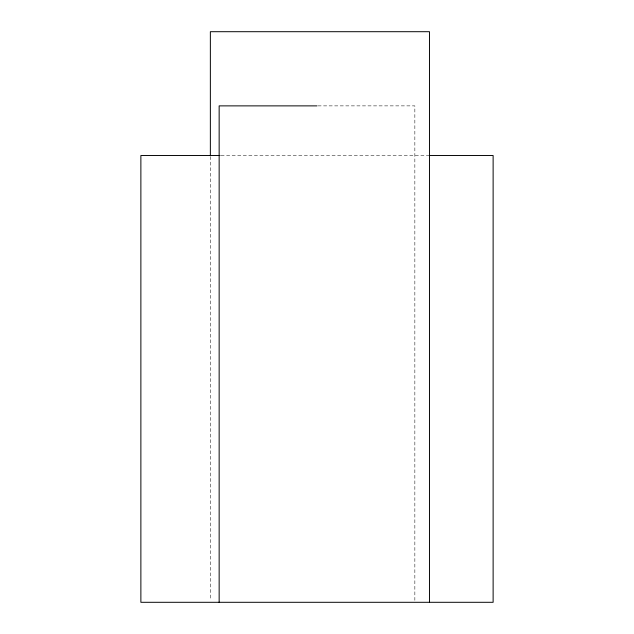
<?xml version="1.0" encoding="UTF-8"?>
<svg xmlns="http://www.w3.org/2000/svg" width="634" height="634" viewBox="0 0 634 634"><rect width="100%" height="100%" fill="white"/><g stroke="black" fill="none" stroke-linecap="round" stroke-linejoin="round"><path stroke-width="0.48" stroke-dasharray="3.17 2.38" d="M317.991 105.878L414.85 105.878L414.85 600.319M221.02 155.52L427.823 155.52M210.361 156.519L210.361 600.319"/><path stroke-width="0.95" d="M317 105.878L219.15 105.878L219.15 602.3M220.03 155.52L140.875 155.52L140.875 602.3L493.125 602.3L493.125 155.52L428.814 155.52M429.472 602.3L429.472 31.7L210.361 31.7L210.361 155.528"/></g></svg>
